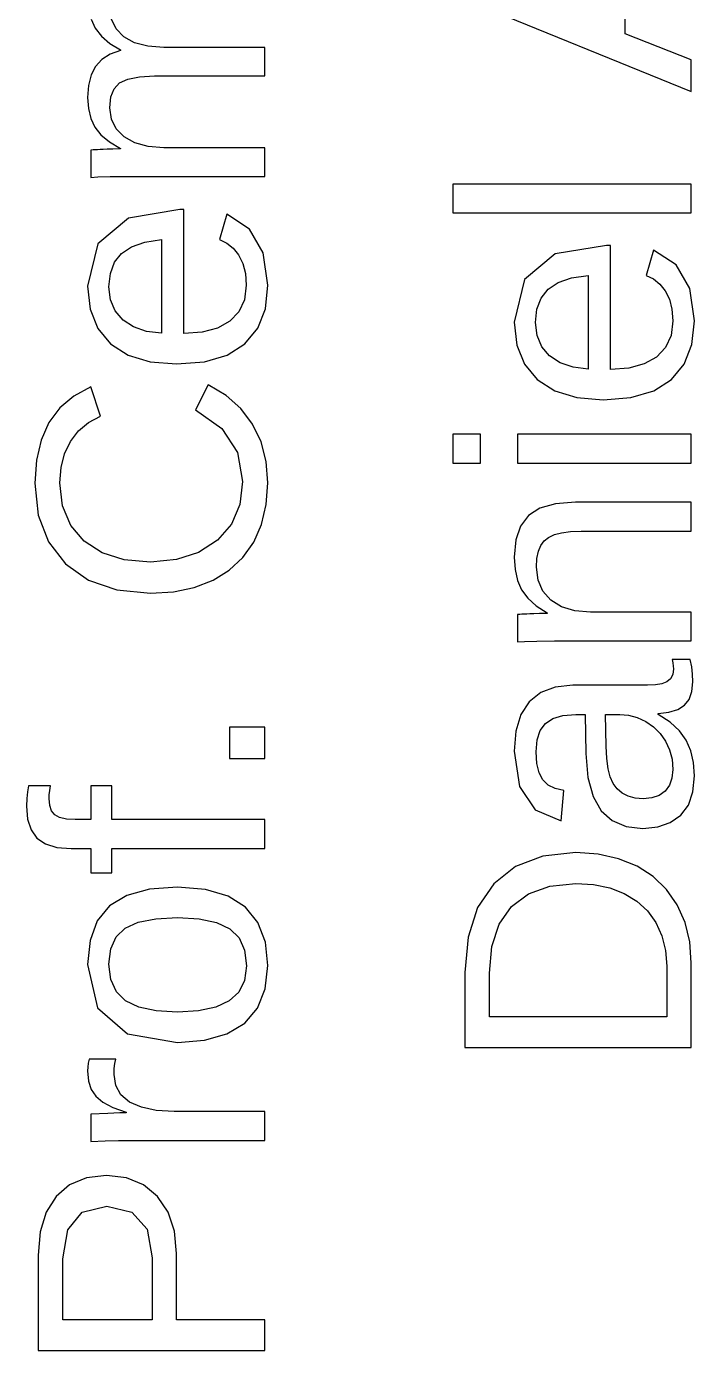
# Model space of a CAD drawing. Header units: metres. Extents: x -108.8 to -18, y -35.5 to 35.7.
# Drawn here: x -58.13 to -41.21, y -35.5 to -1.96 of the extents above; entities that cross this region are included whole.
import ezdxf

# ---------------------------------------------------------------- set-up
doc = ezdxf.new("R2010")
doc.units = ezdxf.units.M

msp = doc.modelspace()

# ---------------------------------------------------------------- linework, layer by layer
for p, q in [((-42.9726, -2.1409), (-42.9726, 0.471191)), ((-47.0291, -1.26616), (-41.2962, -3.60568)), ((-56.4932, -1.76797), (-56.3847, -1.99876)), ((-56.3847, -1.99876), (-56.2269, -2.20378)), ((-55.8562, -2.01707), (-55.9749, -1.76819)), ((-56.2269, -2.20378), (-56.014, -2.38754)), ((-55.6584, -2.21849), (-55.8562, -2.01707)), ((-55.3878, -2.36652), (-55.6584, -2.21849)), ((-41.2962, -2.80005), (-42.9726, -2.1409)), ((-56.0099, -2.65791), (-56.2215, -2.79288)), ((-56.014, -2.38754), (-55.7459, -2.55005)), ((-55.7459, -2.56229), (-56.0099, -2.65791)), ((-55.7459, -2.55005), (-55.7459, -2.56229)), ((-55.0508, -2.45534), (-55.3878, -2.36652)), ((-54.6473, -2.48494), (-55.0508, -2.45534)), ((-52.0963, -2.48494), (-54.6473, -2.48494)), ((-52.0963, -3.20921), (-52.0963, -2.48494)), ((-56.3806, -2.96716), (-56.4914, -3.18437)), ((-56.2215, -2.79288), (-56.3806, -2.96716)), ((-41.2962, -3.60568), (-41.2962, -2.80005)), ((-56.4914, -3.18437), (-56.5578, -3.44815)), ((-55.7703, -3.38417), (-55.5637, -3.28697)), ((-55.5637, -3.28697), (-55.2694, -3.22865)), ((-55.2694, -3.22865), (-54.8874, -3.20921)), ((-54.8874, -3.20921), (-52.0963, -3.20921)), ((-56.5578, -3.44815), (-56.58, -3.7585)), ((-55.9873, -3.74222), (-55.9059, -3.532)), ((-55.9059, -3.532), (-55.7703, -3.38417)), ((-56.58, -3.7585), (-56.5596, -4.03651)), ((-56.0144, -4.01483), (-55.9873, -3.74222)), ((-55.9746, -4.30505), (-56.0144, -4.01483)), ((-56.5596, -4.03651), (-56.4986, -4.2847)), ((-56.4986, -4.2847), (-56.3969, -4.50305)), ((-55.8553, -4.5519), (-55.9746, -4.30505)), ((-56.3969, -4.50305), (-56.2432, -4.69881)), ((-55.6563, -4.75534), (-55.8553, -4.5519)), ((-56.2432, -4.69881), (-56.0262, -4.87918)), ((-56.0262, -4.87918), (-55.7459, -5.04419)), ((-55.3851, -4.90678), (-55.6563, -4.75534)), ((-55.0488, -4.99763), (-55.3851, -4.90678)), ((-54.6473, -5.02792), (-55.0488, -4.99763)), ((-52.0963, -5.02792), (-54.6473, -5.02792)), ((-52.0963, -5.75627), (-52.0963, -5.02792)), ((-56.4774, -5.08626), (-56.4986, -5.08894)), ((-56.4986, -5.08894), (-56.4986, -5.78062)), ((-56.4408, -5.08356), (-56.4774, -5.08626)), ((-56.3888, -5.08084), (-56.4408, -5.08356)), ((-56.3261, -5.0779), (-56.3888, -5.08084)), ((-56.2576, -5.07449), (-56.3261, -5.0779)), ((-56.1833, -5.07065), (-56.2576, -5.07449)), ((-56.0831, -5.06635), (-56.1833, -5.07065)), ((-55.9374, -5.0616), (-56.0831, -5.06635)), ((-55.7459, -5.05643), (-55.9374, -5.0616)), ((-55.7459, -5.04419), (-55.7459, -5.05643)), ((-56.4986, -5.78062), (-56.3182, -5.76709)), ((-56.3182, -5.76709), (-56.0049, -5.75897)), ((-56.0049, -5.75897), (-55.5587, -5.75627)), ((-55.5587, -5.75627), (-52.0963, -5.75627)), ((-41.2962, -5.94814), (-47.3343, -5.94814)), ((-47.3343, -5.94814), (-47.3343, -6.6805)), ((-41.2962, -6.6805), (-41.2962, -5.94814)), ((-54.2405, -6.59589), (-55.5402, -6.81152)), ((-54.1429, -6.59589), (-54.2405, -6.59589)), ((-54.1429, -9.737), (-54.1429, -6.59589)), ((-47.3343, -6.6805), (-41.2962, -6.6805)), ((-55.5402, -6.81152), (-56.32, -7.45847)), ((-53.0565, -6.7139), (-53.2395, -7.35675)), ((-52.4778, -7.08868), (-53.0565, -6.7139)), ((-55.1263, -7.41917), (-54.7043, -7.35272)), ((-54.7043, -7.35272), (-54.7043, -9.72884)), ((-53.2395, -7.35675), (-53.0556, -7.44514)), ((-52.1306, -7.68678), (-52.4778, -7.08868)), ((-56.32, -7.45847), (-56.58, -8.5367)), ((-55.8969, -7.93048), (-55.7195, -7.70673)), ((-55.7195, -7.70673), (-55.4647, -7.53717)), ((-55.4647, -7.53717), (-55.1263, -7.41917)), ((-53.0556, -7.44514), (-52.8942, -7.57469)), ((-52.8942, -7.57469), (-52.7554, -7.74536)), ((-52.0149, -8.50821), (-52.1306, -7.68678)), ((-43.4405, -7.50385), (-44.7402, -7.7195)), ((-43.3428, -7.50385), (-43.4405, -7.50385)), ((-43.3428, -10.645), (-43.3428, -7.50385)), ((-42.2565, -7.62187), (-42.4395, -8.26471)), ((-41.6778, -7.99666), (-42.2565, -7.62187)), ((-56.0034, -8.2112), (-55.8969, -7.93048)), ((-52.7554, -7.74536), (-52.6491, -7.9576)), ((-52.6491, -7.9576), (-52.5854, -8.21187)), ((-44.7402, -7.7195), (-45.52, -8.36644)), ((-41.3306, -8.59476), (-41.6778, -7.99666)), ((-56.0388, -8.54889), (-56.0034, -8.2112)), ((-52.5854, -8.21187), (-52.5641, -8.50821)), ((-45.52, -8.36644), (-45.78, -9.44467)), ((-44.6647, -8.44514), (-44.3263, -8.32715)), ((-44.3263, -8.32715), (-43.9043, -8.2607)), ((-43.9043, -8.2607), (-43.9043, -10.6368)), ((-42.4395, -8.26471), (-42.2556, -8.35312)), ((-42.2556, -8.35312), (-42.0942, -8.48267)), ((-56.58, -8.5367), (-56.5153, -9.12012)), ((-55.9993, -8.87961), (-56.0388, -8.54889)), ((-52.5641, -8.50821), (-52.6098, -8.87758)), ((-52.0795, -9.10744), (-52.0149, -8.50821)), ((-45.0969, -8.83846), (-44.9194, -8.61469)), ((-44.9194, -8.61469), (-44.6647, -8.44514)), ((-42.0942, -8.48267), (-41.9554, -8.65334)), ((-41.9554, -8.65334), (-41.8491, -8.86555)), ((-41.2149, -9.41617), (-41.3306, -8.59476)), ((-55.8806, -9.16104), (-55.9993, -8.87961)), ((-52.6098, -8.87758), (-52.7468, -9.18277)), ((-45.2034, -9.11917), (-45.0969, -8.83846)), ((-41.8491, -8.86555), (-41.7854, -9.11984)), ((-56.5153, -9.12012), (-56.3214, -9.60632)), ((-55.6828, -9.3932), (-55.8806, -9.16104)), ((-52.7468, -9.18277), (-52.9751, -9.42374)), ((-52.2735, -9.60316), (-52.0795, -9.10744)), ((-45.2388, -9.45685), (-45.2034, -9.11917)), ((-41.7854, -9.11984), (-41.7641, -9.41617)), ((-56.3214, -9.60632), (-55.9982, -9.99536)), ((-55.4159, -9.56882), (-55.6828, -9.3932)), ((-55.0897, -9.68069), (-55.4159, -9.56882)), ((-54.7043, -9.72884), (-55.0897, -9.68069)), ((-53.6768, -9.70219), (-54.1429, -9.737)), ((-53.2875, -9.59778), (-53.6768, -9.70219)), ((-52.9751, -9.42374), (-53.2875, -9.59778)), ((-52.5967, -9.99536), (-52.2735, -9.60316)), ((-45.78, -9.44467), (-45.7153, -10.0281)), ((-45.1993, -9.78757), (-45.2388, -9.45685)), ((-41.7641, -9.41617), (-41.8098, -9.78555)), ((-41.2795, -10.0154), (-41.2149, -9.41617)), ((-55.9982, -9.99536), (-55.5538, -10.279)), ((-53.0474, -10.279), (-52.5967, -9.99536)), ((-45.7153, -10.0281), (-45.5214, -10.5143)), ((-45.0806, -10.069), (-45.1993, -9.78757)), ((-41.8098, -9.78555), (-41.9468, -10.0907)), ((-41.4735, -10.5111), (-41.2795, -10.0154)), ((-55.5538, -10.279), (-54.9964, -10.4492)), ((-53.6238, -10.4492), (-53.0474, -10.279)), ((-44.8828, -10.3012), (-45.0806, -10.069)), ((-44.6159, -10.4768), (-44.8828, -10.3012)), ((-42.1751, -10.3317), (-42.4875, -10.5058)), ((-41.9468, -10.0907), (-42.1751, -10.3317)), ((-54.9964, -10.4492), (-54.3259, -10.506)), ((-54.3259, -10.506), (-53.6238, -10.4492)), ((-45.5214, -10.5143), (-45.1982, -10.9033)), ((-44.2897, -10.5887), (-44.6159, -10.4768)), ((-43.9043, -10.6368), (-44.2897, -10.5887)), ((-42.8768, -10.6102), (-43.3428, -10.645)), ((-42.4875, -10.5058), (-42.8768, -10.6102)), ((-41.7967, -10.9033), (-41.4735, -10.5111)), ((-53.5285, -11.0367), (-53.8458, -11.6714)), ((-53.0741, -11.3045), (-53.5285, -11.0367)), ((-45.1982, -10.9033), (-44.7538, -11.187)), ((-42.2474, -11.187), (-41.7967, -10.9033)), ((-56.9254, -11.3183), (-57.2794, -11.6194)), ((-56.4945, -11.0895), (-56.9254, -11.3183)), ((-56.2505, -11.826), (-56.4945, -11.0895)), ((-52.6984, -11.6361), (-53.0741, -11.3045)), ((-44.7538, -11.187), (-44.1964, -11.3572)), ((-44.1964, -11.3572), (-43.5259, -11.4139)), ((-43.5259, -11.4139), (-42.8238, -11.3572)), ((-42.8238, -11.3572), (-42.2474, -11.187)), ((-57.2794, -11.6194), (-57.5565, -11.9928)), ((-53.8458, -11.6714), (-53.1835, -12.142)), ((-52.4014, -12.0315), (-52.6984, -11.6361)), ((-57.5565, -11.9928), (-57.7554, -12.4359)), ((-56.8128, -12.1994), (-56.5579, -11.9858)), ((-56.5579, -11.9858), (-56.2505, -11.826)), ((-52.1867, -12.4815), (-52.4014, -12.0315)), ((-57.0153, -12.4668), (-56.8128, -12.1994)), ((-53.1835, -12.142), (-52.7861, -12.7455)), ((-46.6344, -12.2861), (-47.3343, -12.2861)), ((-47.3343, -12.2861), (-47.3343, -13.0186)), ((-46.6344, -13.0186), (-46.6344, -12.2861)), ((-41.2962, -12.2861), (-45.6986, -12.2861)), ((-45.6986, -12.2861), (-45.6986, -13.0186)), ((-41.2962, -13.0186), (-41.2962, -12.2861)), ((-57.7554, -12.4359), (-57.8748, -12.9458)), ((-57.1623, -12.7794), (-57.0153, -12.4668)), ((-52.7861, -12.7455), (-52.6537, -13.482)), ((-52.0578, -12.9772), (-52.1867, -12.4815)), ((-57.8748, -12.9458), (-57.9146, -13.5227)), ((-57.2504, -13.1286), (-57.1623, -12.7794)), ((-52.0149, -13.5186), (-52.0578, -12.9772)), ((-47.3343, -13.0186), (-46.6344, -13.0186)), ((-45.6986, -13.0186), (-41.2962, -13.0186)), ((-57.2798, -13.5145), (-57.2504, -13.1286)), ((-57.9146, -13.5227), (-57.8282, -14.3328)), ((-57.2118, -14.1022), (-57.2798, -13.5145)), ((-52.6537, -13.482), (-52.7249, -14.0654)), ((-52.0549, -14.0703), (-52.0149, -13.5186)), ((-52.7249, -14.0654), (-52.9385, -14.5625)), ((-52.1749, -14.5701), (-52.0549, -14.0703)), ((-44.731, -14.0461), (-45.1277, -14.158)), ((-44.2298, -14.0088), (-44.731, -14.0461)), ((-41.2962, -14.0088), (-44.2298, -14.0088)), ((-41.2962, -14.7452), (-41.2962, -14.0088)), ((-57.8282, -14.3328), (-57.5692, -15.0164)), ((-57.0077, -14.5959), (-57.2118, -14.1022)), ((-45.4199, -14.3445), (-45.6199, -14.6114)), ((-45.1277, -14.158), (-45.4199, -14.3445)), ((-56.6675, -14.9956), (-57.0077, -14.5959)), ((-52.9385, -14.5625), (-53.2944, -14.9732)), ((-52.375, -15.0179), (-52.1749, -14.5701)), ((-45.6199, -14.6114), (-45.74, -14.9647)), ((-44.5811, -14.7832), (-44.3559, -14.7547)), ((-44.3559, -14.7547), (-44.0874, -14.7452)), ((-44.0874, -14.7452), (-41.2962, -14.7452)), ((-57.5692, -15.0164), (-57.1374, -15.5733)), ((-56.2088, -15.2894), (-56.6675, -14.9956)), ((-53.2944, -14.9732), (-53.7676, -15.2795)), ((-52.6494, -15.4063), (-52.375, -15.0179)), ((-45.74, -14.9647), (-45.78, -15.4043)), ((-45.1086, -15.1033), (-45.0232, -14.9898)), ((-45.0232, -14.9898), (-44.9079, -14.8989)), ((-44.9079, -14.8989), (-44.7628, -14.8307)), ((-44.7628, -14.8307), (-44.5811, -14.7832)), ((-55.6494, -15.4657), (-56.2088, -15.2894)), ((-53.7676, -15.2795), (-54.3325, -15.4632)), ((-52.9925, -15.7277), (-52.6494, -15.4063)), ((-45.78, -15.4043), (-45.759, -15.7147)), ((-45.2027, -15.4306), (-45.1674, -15.2475)), ((-45.1674, -15.2475), (-45.1086, -15.1033)), ((-57.1374, -15.5733), (-56.5534, -15.9847)), ((-54.9891, -15.5245), (-55.6494, -15.4657)), ((-54.3325, -15.4632), (-54.9891, -15.5245)), ((-53.4044, -15.9822), (-52.9925, -15.7277)), ((-45.759, -15.7147), (-45.6959, -15.9893)), ((-45.2144, -15.6525), (-45.2027, -15.4306)), ((-45.1742, -15.9803), (-45.2144, -15.6525)), ((-56.5534, -15.9847), (-55.8372, -16.2315)), ((-53.8779, -16.1664), (-53.4044, -15.9822)), ((-45.6959, -15.9893), (-45.5908, -16.2283)), ((-45.0535, -16.2583), (-45.1742, -15.9803)), ((-55.8372, -16.2315), (-54.9891, -16.3138)), ((-54.9891, -16.3138), (-54.4062, -16.277)), ((-54.4062, -16.277), (-53.8779, -16.1664)), ((-45.5908, -16.2283), (-45.4351, -16.4405)), ((-44.8523, -16.4866), (-45.0535, -16.2583)), ((-45.4351, -16.4405), (-45.2201, -16.6351)), ((-45.2201, -16.6351), (-44.9459, -16.8121)), ((-44.5797, -16.6561), (-44.8523, -16.4866)), ((-44.2447, -16.7578), (-44.5797, -16.6561)), ((-43.8473, -16.7918), (-44.2447, -16.7578)), ((-45.6774, -16.8542), (-45.6986, -16.8569)), ((-45.6986, -16.8569), (-45.6986, -17.5485)), ((-45.6407, -16.8515), (-45.6774, -16.8542)), ((-45.5888, -16.8488), (-45.6407, -16.8515)), ((-45.5261, -16.8458), (-45.5888, -16.8488)), ((-45.4576, -16.8424), (-45.5261, -16.8458)), ((-45.3833, -16.8386), (-45.4576, -16.8424)), ((-45.2831, -16.8343), (-45.3833, -16.8386)), ((-45.1374, -16.8295), (-45.2831, -16.8343)), ((-44.9459, -16.8243), (-45.1374, -16.8295)), ((-44.9459, -16.8121), (-44.9459, -16.8243)), ((-41.2962, -16.7918), (-43.8473, -16.7918)), ((-41.2962, -17.5242), (-41.2962, -16.7918)), ((-45.6986, -17.5485), (-45.5182, -17.535)), ((-45.5182, -17.535), (-45.2049, -17.5269)), ((-45.2049, -17.5269), (-44.7587, -17.5242)), ((-44.7587, -17.5242), (-41.2962, -17.5242)), ((-41.3207, -17.9936), (-41.7764, -17.9936)), ((-41.7764, -17.9936), (-41.7605, -18.0799)), ((-41.7605, -18.0799), (-41.751, -18.1599)), ((-41.2845, -18.1794), (-41.3207, -17.9936)), ((-41.7662, -18.3765), (-41.8211, -18.485)), ((-41.7479, -18.2336), (-41.7662, -18.3765)), ((-41.751, -18.1599), (-41.7479, -18.2336)), ((-41.2628, -18.3679), (-41.2845, -18.1794)), ((-41.2556, -18.5591), (-41.2628, -18.3679)), ((-44.7413, -18.6912), (-45.1082, -18.8309)), ((-44.299, -18.6446), (-44.7413, -18.6912)), ((-42.403, -18.6446), (-44.299, -18.6446)), ((-42.2038, -18.6351), (-42.403, -18.6446)), ((-42.0404, -18.6066), (-42.2038, -18.6351)), ((-41.9126, -18.5592), (-42.0404, -18.6066)), ((-41.8211, -18.485), (-41.9126, -18.5592)), ((-41.2793, -18.8057), (-41.2556, -18.5591)), ((-45.3995, -19.0637), (-45.6109, -19.3887)), ((-45.1082, -18.8309), (-45.3995, -19.0637)), ((-41.4692, -19.1512), (-41.3505, -19.0031)), ((-41.3505, -19.0031), (-41.2793, -18.8057)), ((-45.6109, -19.3887), (-45.7377, -19.8051)), ((-44.8021, -19.4863), (-44.5458, -19.4104)), ((-44.5458, -19.4104), (-44.2216, -19.3851)), ((-44.2216, -19.3851), (-43.9816, -19.3851)), ((-43.9816, -19.3851), (-43.9653, -20.3738)), ((-43.4527, -20.1866), (-43.469, -19.3851)), ((-43.469, -19.3851), (-43.1069, -19.3851)), ((-43.1069, -19.3851), (-42.8838, -19.4052)), ((-42.8838, -19.4052), (-42.6647, -19.4655)), ((-42.1385, -19.3607), (-41.8616, -19.3266)), ((-42.1385, -19.3851), (-42.1385, -19.3607)), ((-41.8349, -19.5824), (-42.1385, -19.3851)), ((-41.8616, -19.3266), (-41.6385, -19.2567)), ((-41.6385, -19.2567), (-41.4692, -19.1512)), ((-52.0963, -19.7048), (-52.9873, -19.7048)), ((-52.9873, -19.7048), (-52.9873, -20.4981)), ((-52.0963, -20.4981), (-52.0963, -19.7048)), ((-45.1195, -19.7937), (-44.9906, -19.6129)), ((-44.9906, -19.6129), (-44.8021, -19.4863)), ((-42.6647, -19.4655), (-42.4498, -19.5661)), ((-42.4498, -19.5661), (-42.252, -19.7016)), ((-42.252, -19.7016), (-42.0845, -19.8663)), ((-41.5969, -19.8001), (-41.8349, -19.5824)), ((-45.7377, -19.8051), (-45.78, -20.3128)), ((-45.2226, -20.329), (-45.1968, -20.0325)), ((-45.1968, -20.0325), (-45.1195, -19.7937)), ((-42.0845, -19.8663), (-41.9473, -20.0605)), ((-41.9473, -20.0605), (-41.8455, -20.2793)), ((-41.4244, -20.0381), (-41.5969, -19.8001)), ((-41.308, -20.3042), (-41.4244, -20.0381)), ((-45.78, -20.3128), (-45.648, -21.2106)), ((-45.204, -20.6274), (-45.2226, -20.329)), ((-43.9653, -20.3738), (-43.9111, -20.9798)), ((-43.4373, -20.5033), (-43.4527, -20.1866)), ((-41.8455, -20.2793), (-41.7845, -20.518)), ((-41.2382, -20.6059), (-41.308, -20.3042)), ((-52.9873, -20.4981), (-52.0963, -20.4981)), ((-45.1484, -20.8661), (-45.204, -20.6274)), ((-43.402, -20.7644), (-43.4373, -20.5033)), ((-43.3469, -20.9699), (-43.402, -20.7644)), ((-41.7641, -20.7766), (-41.7858, -20.997)), ((-41.7845, -20.518), (-41.7641, -20.7766)), ((-41.2149, -20.9434), (-41.2382, -20.6059)), ((-45.0557, -21.0451), (-45.1484, -20.8661)), ((-44.9224, -21.1744), (-45.0557, -21.0451)), ((-43.9111, -20.9798), (-43.7809, -21.4633)), ((-43.27, -21.1338), (-43.3469, -20.9699)), ((-41.7858, -20.997), (-41.8509, -21.1808)), ((-41.2538, -21.3489), (-41.2149, -20.9434)), ((-58.1044, -21.3441), (-58.1207, -21.5164)), ((-58.0773, -21.1927), (-58.1044, -21.3441)), ((-57.5199, -21.1927), (-58.0773, -21.1927)), ((-57.5525, -21.5182), (-57.5488, -21.4187)), ((-57.5488, -21.4187), (-57.538, -21.3102)), ((-57.538, -21.3102), (-57.5199, -21.1927)), ((-55.9656, -21.1927), (-56.4986, -21.1927)), ((-56.4986, -21.1927), (-56.4986, -22.0512)), ((-55.9656, -22.0512), (-55.9656, -21.1927)), ((-45.648, -21.2106), (-45.252, -21.7992)), ((-44.7447, -21.264), (-44.9224, -21.1744)), ((-44.5227, -21.3137), (-44.7447, -21.264)), ((-44.5919, -22.0786), (-44.5227, -21.3137)), ((-43.7809, -21.4633), (-43.5747, -21.8243)), ((-43.1697, -21.2701), (-43.27, -21.1338)), ((-43.0458, -21.3788), (-43.1697, -21.2701)), ((-42.8962, -21.4579), (-43.0458, -21.3788)), ((-42.7185, -21.5054), (-42.8962, -21.4579)), ((-42.1077, -21.4353), (-42.2922, -21.4997)), ((-41.9594, -21.3279), (-42.1077, -21.4353)), ((-41.8509, -21.1808), (-41.9594, -21.3279)), ((-41.3704, -21.6812), (-41.2538, -21.3489)), ((-58.1207, -21.5164), (-58.1261, -21.7094)), ((-58.1261, -21.7094), (-58.0967, -22.0417)), ((-57.5366, -21.6882), (-57.5525, -21.5182)), ((-57.4892, -21.8238), (-57.5366, -21.6882)), ((-45.252, -21.7992), (-44.5919, -22.0786)), ((-42.5128, -21.5212), (-42.7185, -21.5054)), ((-42.2922, -21.4997), (-42.5128, -21.5212)), ((-41.5648, -21.9403), (-41.3704, -21.6812)), ((-58.0967, -22.0417), (-58.0086, -22.3116)), ((-57.41, -21.9251), (-57.4892, -21.8238)), ((-57.2893, -21.9952), (-57.41, -21.9251)), ((-57.1171, -22.0372), (-57.2893, -21.9952)), ((-56.8933, -22.0512), (-57.1171, -22.0372)), ((-56.4986, -22.0512), (-56.8933, -22.0512)), ((-52.0963, -22.0512), (-55.9656, -22.0512)), ((-52.0963, -22.7836), (-52.0963, -22.0512)), ((-43.5747, -21.8243), (-43.2954, -22.0741)), ((-43.2954, -22.0741), (-42.9454, -22.2239)), ((-42.1471, -22.2368), (-41.827, -22.1256)), ((-41.827, -22.1256), (-41.5648, -21.9403)), ((-58.0086, -22.3116), (-57.8616, -22.5191)), ((-42.9454, -22.2239), (-42.525, -22.2739)), ((-42.525, -22.2739), (-42.1471, -22.2368)), ((-57.8616, -22.5191), (-57.6478, -22.666)), ((-57.6478, -22.666), (-57.3589, -22.7542)), ((-57.3589, -22.7542), (-56.995, -22.7836)), ((-56.995, -22.7836), (-56.4986, -22.7836)), ((-56.4986, -22.7836), (-56.4986, -23.402)), ((-55.9656, -22.7836), (-52.0963, -22.7836)), ((-55.9656, -23.402), (-55.9656, -22.7836)), ((-45.051, -22.9739), (-45.7434, -23.2377)), ((-44.2216, -22.8859), (-45.051, -22.9739)), ((-43.655, -22.9244), (-44.2216, -22.8859)), ((-43.1376, -23.0397), (-43.655, -22.9244)), ((-42.6694, -23.2318), (-43.1376, -23.0397)), ((-56.4986, -23.402), (-55.9656, -23.402)), ((-45.7434, -23.2377), (-46.2987, -23.6773)), ((-42.2605, -23.4944), (-42.6694, -23.2318)), ((-55.0119, -23.8145), (-55.5863, -23.9732)), ((-54.3015, -23.7616), (-55.0119, -23.8145)), ((-53.5967, -23.8181), (-54.3015, -23.7616)), ((-46.2987, -23.6773), (-46.7045, -24.2788)), ((-45.4179, -23.9266), (-44.8761, -23.732)), ((-44.8761, -23.732), (-44.2216, -23.6671)), ((-44.2216, -23.6671), (-43.7705, -23.6956)), ((-43.7705, -23.6956), (-43.3609, -23.7811)), ((-43.3609, -23.7811), (-42.9929, -23.9235)), ((-41.9208, -23.8213), (-42.2605, -23.4944)), ((-55.5863, -23.9732), (-56.0246, -24.2377)), ((-53.023, -23.9876), (-53.5967, -23.8181)), ((-52.5805, -24.2702), (-53.023, -23.9876)), ((-45.8471, -24.251), (-45.4179, -23.9266)), ((-42.9929, -23.9235), (-42.6729, -24.119)), ((-42.6729, -24.119), (-42.407, -24.3638)), ((-41.6502, -24.2124), (-41.9208, -23.8213)), ((-56.0246, -24.2377), (-56.3331, -24.6142)), ((-52.2663, -24.6603), (-52.5805, -24.2702)), ((-46.7045, -24.2788), (-46.948, -25.0282)), ((-46.1579, -24.6983), (-45.8471, -24.251)), ((-42.407, -24.3638), (-42.1954, -24.6579)), ((-41.4536, -24.6572), (-41.6502, -24.2124)), ((-56.3331, -24.6142), (-56.5183, -25.1093)), ((-55.8553, -25.0225), (-55.6259, -24.8012)), ((-55.6259, -24.8012), (-55.2952, -24.6508)), ((-55.2952, -24.6508), (-54.8537, -24.5606)), ((-54.8537, -24.5606), (-54.3015, -24.5306)), ((-54.3015, -24.5306), (-53.7549, -24.562)), ((-53.7549, -24.562), (-53.3142, -24.6563)), ((-53.3142, -24.6563), (-52.9792, -24.8134)), ((-52.9792, -24.8134), (-52.7441, -25.0437)), ((-52.0777, -25.1527), (-52.2663, -24.6603)), ((-46.3445, -25.2619), (-46.1579, -24.6983)), ((-42.1954, -24.6579), (-42.0417, -24.9935)), ((-41.3356, -25.1455), (-41.4536, -24.6572)), ((-56.5183, -25.1093), (-56.58, -25.7227)), ((-55.993, -25.3256), (-55.8553, -25.0225)), ((-52.7441, -25.0437), (-52.603, -25.3577)), ((-52.0149, -25.7471), (-52.0777, -25.1527)), ((-46.948, -25.0282), (-47.0291, -25.9253)), ((-42.0417, -24.9935), (-41.9495, -25.3631)), ((-41.2962, -25.6771), (-41.3356, -25.1455)), ((-56.0388, -25.7105), (-55.993, -25.3256)), ((-52.603, -25.3577), (-52.556, -25.7553)), ((-46.4066, -25.9416), (-46.3445, -25.2619)), ((-41.9495, -25.3631), (-41.9187, -25.7666)), ((-56.58, -25.7227), (-56.3268, -26.819)), ((-55.9921, -26.0995), (-56.0388, -25.7105)), ((-52.556, -25.7553), (-52.6046, -26.1235)), ((-52.0802, -26.3375), (-52.0149, -25.7471)), ((-41.9187, -25.7666), (-41.9187, -27.0442)), ((-41.2962, -27.8213), (-41.2962, -25.6771)), ((-55.8517, -26.4094), (-55.9921, -26.0995)), ((-52.6046, -26.1235), (-52.7504, -26.4199)), ((-47.0291, -25.9253), (-47.0291, -27.8213)), ((-46.4066, -27.0442), (-46.4066, -25.9416)), ((-55.6177, -26.6402), (-55.8517, -26.4094)), ((-52.7504, -26.4199), (-52.9934, -26.6443)), ((-52.2762, -26.8231), (-52.0802, -26.3375)), ((-56.3268, -26.819), (-55.5673, -27.4768)), ((-55.2843, -26.7996), (-55.6177, -26.6402)), ((-54.8456, -26.8952), (-55.2843, -26.7996)), ((-53.3332, -26.8014), (-53.7692, -26.8957)), ((-52.9934, -26.6443), (-53.3332, -26.8014)), ((-52.6028, -27.2038), (-52.2762, -26.8231)), ((-54.3015, -26.9271), (-54.8456, -26.8952)), ((-53.7692, -26.8957), (-54.3015, -26.9271)), ((-41.9187, -27.0442), (-46.4066, -27.0442)), ((-55.5673, -27.4768), (-54.3015, -27.6961)), ((-53.6191, -27.6414), (-53.0529, -27.4773)), ((-53.0529, -27.4773), (-52.6028, -27.2038)), ((-54.3015, -27.6961), (-53.6191, -27.6414)), ((-47.0291, -27.8213), (-41.2962, -27.8213)), ((-56.5393, -28.1194), (-56.5619, -28.2194)), ((-55.868, -28.1194), (-56.5393, -28.1194)), ((-55.8906, -28.2279), (-55.868, -28.1194)), ((-56.5755, -28.3184), (-56.58, -28.4165)), ((-56.58, -28.4165), (-56.5569, -28.6724)), ((-56.5619, -28.2194), (-56.5755, -28.3184)), ((-55.9086, -28.51), (-55.9041, -28.3581)), ((-55.865, -28.7899), (-55.9086, -28.51)), ((-55.9041, -28.3581), (-55.8906, -28.2279)), ((-56.5569, -28.6724), (-56.4878, -28.8867)), ((-55.7341, -29.0218), (-55.865, -28.7899)), ((-56.4878, -28.8867), (-56.3725, -29.0594)), ((-56.3725, -29.0594), (-56.1944, -29.2054)), ((-55.516, -29.2058), (-55.7341, -29.0218)), ((-56.066, -29.4929), (-56.4986, -29.5109)), ((-56.4986, -29.5109), (-56.4986, -30.2026)), ((-56.1944, -29.2054), (-55.9367, -29.3396)), ((-55.7663, -29.482), (-56.066, -29.4929)), ((-55.9367, -29.3396), (-55.5995, -29.4622)), ((-55.5995, -29.4784), (-55.7663, -29.482)), ((-55.5995, -29.4622), (-55.5995, -29.4784)), ((-55.2165, -29.3391), (-55.516, -29.2058)), ((-54.8415, -29.4192), (-55.2165, -29.3391)), ((-54.391, -29.4458), (-54.8415, -29.4192)), ((-52.0963, -29.4458), (-54.391, -29.4458)), ((-52.0963, -30.1783), (-52.0963, -29.4458)), ((-56.4986, -30.2026), (-56.1351, -30.1891)), ((-56.1351, -30.1891), (-55.7934, -30.181)), ((-55.7934, -30.181), (-55.4733, -30.1783)), ((-55.4733, -30.1783), (-52.0963, -30.1783)), ((-56.6107, -31.1243), (-57.0352, -31.3006)), ((-56.1039, -31.0655), (-56.6107, -31.1243)), ((-55.5985, -31.1245), (-56.1039, -31.0655)), ((-55.1673, -31.3015), (-55.5985, -31.1245)), ((-57.0352, -31.3006), (-57.3774, -31.5945)), ((-54.8101, -31.5965), (-55.1673, -31.3015)), ((-57.3774, -31.5945), (-57.6284, -31.9955)), ((-56.7129, -31.995), (-56.0958, -31.8467)), ((-56.0958, -31.8467), (-55.4561, -31.9914)), ((-54.5434, -31.9928), (-54.8101, -31.5965)), ((-57.6284, -31.9955), (-57.7789, -32.4932)), ((-57.0832, -32.4398), (-56.7129, -31.995)), ((-55.4561, -31.9914), (-55.0723, -32.4254)), ((-54.3833, -32.4735), (-54.5434, -31.9928)), ((-57.7789, -32.4932), (-57.8291, -33.0877)), ((-57.2066, -33.1812), (-57.0832, -32.4398)), ((-55.0723, -32.4254), (-54.9444, -33.1487)), ((-54.33, -33.0389), (-54.3833, -32.4735)), ((-57.8291, -33.0877), (-57.8291, -35.5004)), ((-57.2066, -34.7233), (-57.2066, -33.1812)), ((-54.9444, -33.1487), (-54.9444, -34.7233)), ((-54.33, -34.7233), (-54.33, -33.0389)), ((-54.9444, -34.7233), (-57.2066, -34.7233)), ((-52.0963, -34.7233), (-54.33, -34.7233)), ((-52.0963, -35.5004), (-52.0963, -34.7233)), ((-57.8291, -35.5004), (-52.0963, -35.5004))]:
    msp.add_line(p, q)

doc.saveas('drawing.dxf')
